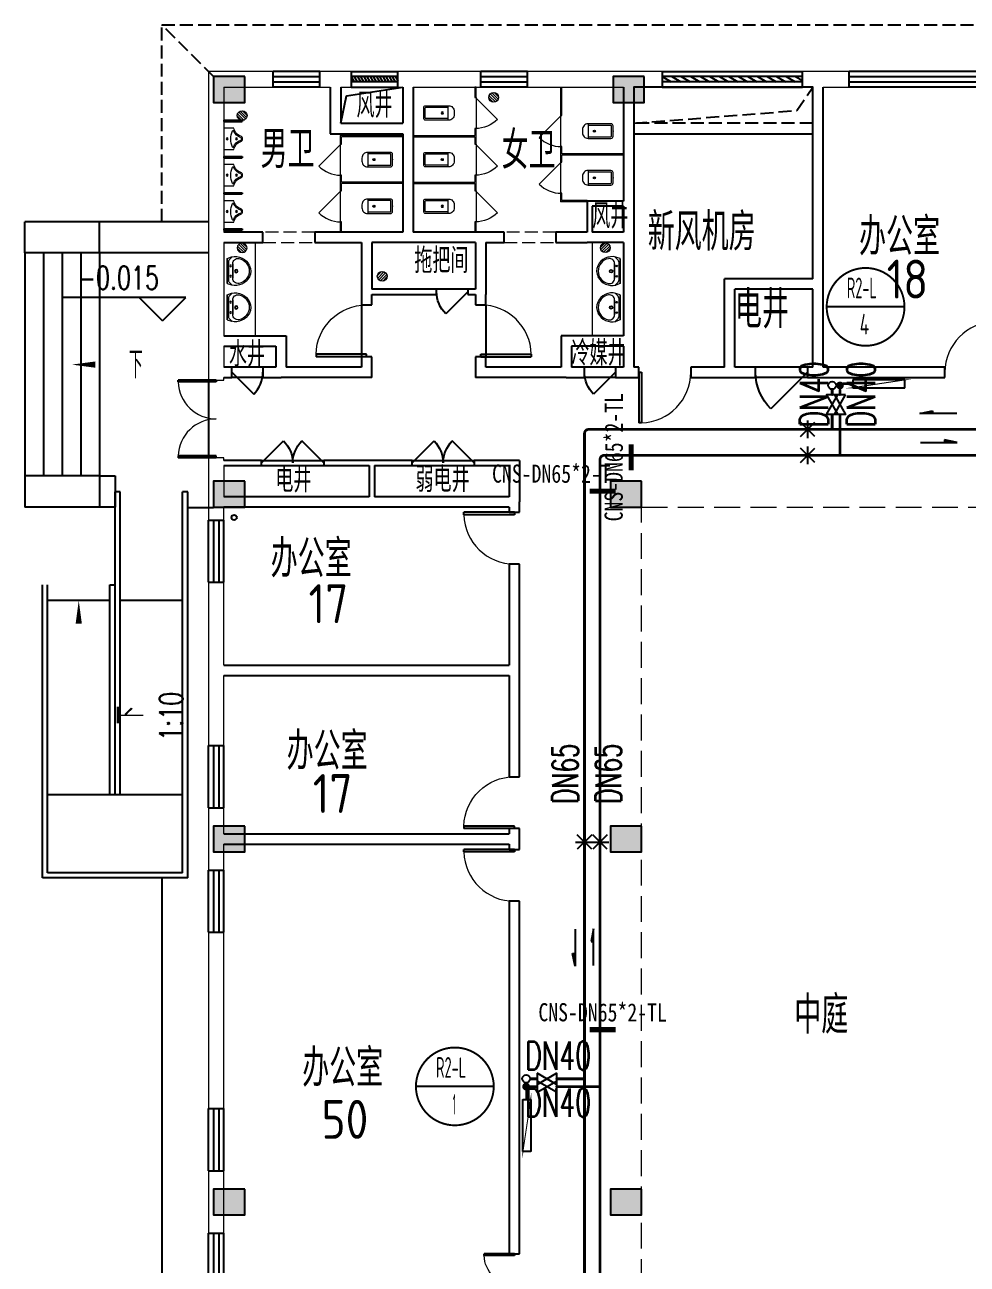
# Model space of a CAD drawing. Extents: x -70335 to 1144202, y 0 to 1100440.
# Drawn here: x 946402 to 964570, y 859854 to 883754 of the extents above; entities that cross this region are included whole.
import ezdxf
from ezdxf.enums import TextEntityAlignment as Align

# ---------------------------------------------------------------- set-up
doc = ezdxf.new("R2010")
doc.units = 0
doc.header["$LTSCALE"] = 1000
doc.linetypes.add('__DASH', pattern=[0.35, 0.25, -0.1])
doc.linetypes.add('DASH', pattern=[0.35, 0.25, -0.1])
for name, color, linetype in [('0-供暖管道管径标注', 4, 'Continuous'), ('1-风管标注', 4, 'Continuous'), ('2-房间名称', 7, 'Continuous'), ('3-建筑', 7, 'Continuous'), ('3-淡显', 8, 'Continuous'), ('DIM_IDEN', 3, 'Continuous'), ('EQ-采暖分集水器', 7, 'Continuous'), ('PIPE-暖供支管', 4, 'Continuous'), ('PIPE-暖供水', 1, 'Continuous'), ('PIPE-暖回水', 1, 'DASH'), ('VALVE-暖供水', 7, 'Continuous'), ('VALVE-暖回水', 7, 'Continuous'), ('VPIPE-暖供水', 3, 'Continuous'), ('VPIPE-暖回水', 2, 'DASH'), ('VRV-配件', 1, 'Continuous'), ('抗震支吊架', 2, 'Continuous'), ('水', 5, 'Continuous'), ('设备以及附件层', 7, 'Continuous')]:
    doc.layers.add(name, color=color, linetype=linetype)
doc.layers.add('3-深度淡显', color=252, linetype='Continuous', lineweight=0)
doc.styles.add('_TCH_DIM', font='SIMPLEX', dxfattribs={"bigfont": 'GBCBIG'})
doc.styles.add('A_DIM', font='simplex.shx', dxfattribs={"width": 0.7, "bigfont": 'gbcbig.shx'})
doc.styles.add('kzcad', font='', dxfattribs={"width": 0.8})
doc.styles.get("Standard").update_dxf_attribs({"font": 'gbenor.shx', "bigfont": 'gbcbig.shx'})
doc.styles.add('设备标注', font='simplex.shx', dxfattribs={"width": 0.7, "bigfont": 'gbcbig.shx'})
doc.styles.get('kzcad').set_extended_font_data('SimSun')

# ---------------------------------------------------------------- blocks, each defined once
blk = doc.blocks.new('$VALVE$00000295')
at = {"color": 2}
blk.add_lwpolyline([(-125, 72), (-125, -72), (125, 72), (125, -72), (-125, 72)], dxfattribs=at)
for p in [(-125, 0), (125, 0)]:
    blk.add_point(p, dxfattribs=at)
blk = doc.blocks.new('$VALVE$00000780')
at = {"layer": '设备以及附件层'}
for points in [[(-37.3, -37.3), (37.3, 37.3)], [(37.3, -37.3), (-37.3, 37.3)], [(0, 45.5), (0, -45.5)]]:
    blk.add_lwpolyline(points, dxfattribs=at)
blk = doc.blocks.new('坡向')
at = {"layer": '1-风管标注'}
h = blk.add_hatch(color=256, dxfattribs=at)
h.dxf.hatch_style = 1
h.paths.add_polyline_path([(-283166, -104624), (-283166, -104869), (-283119, -104869)])
for p, q in [((-283166, -105334), (-283166, -104624)), ((-283166, -104624), (-283119, -104869)), ((-283119, -104869), (-283166, -104869))]:
    blk.add_line(p, q, dxfattribs=at)
blk = doc.blocks.new('_E6')
for p, q in [((240, 0), (-240, 0)), ((-237, 0), (239, 0)), ((240, 0), (270, -79)), ((-213, -36), (-271, -91)), ((-240, 0), (-270, -79)), ((-179, -23), (181, -23)), ((141, -105), (-141, -105)), ((-141, -105), (141, -105)), ((217, -37), (274, -95))]:
    blk.add_line(p, q)
for centre, radius in [((-99, -65), 16.3), ((2, -172), 31.6), ((2, -172), 23), ((101, -65), 16.3)]:
    blk.add_circle(centre, radius)
for centre, radius, start, end in [((28, -152), 307, 166.1751, 244.7296), ((-141, -205), 100, 90, 190.5602), ((0, -179), 243, 190.5602, 349.4398), ((-179, -73), 50, 90, 133.181), ((-28, -152), 307, 297.0639, 13.8249), ((141, -205), 100, 349.4398, 90), ((181, -73), 50, 44.5607, 90), ((0, -201), 250, 245.8071, 296.4628), ((28, -152), 307, 266.589, 266.5936)]:
    blk.add_arc(centre, radius, start, end)
at = {"width": 0.8, "flags": 9}
for tag in ['XSIZE', 'YSIZE']:
    blk.add_attdef(tag, (0, 0), '', height=0.5, dxfattribs=at)
blk = doc.blocks.new('shui2')
at = {"layer": '水'}
blk.add_circle((450438, 452508), 50, dxfattribs=at)
blk = doc.blocks.new('$DorLib2D$00000114')
at = {"color": 0}
blk.add_line((0.5, 0), (-0.207, 0.707), dxfattribs=at)
blk.add_arc((0.5, 0), 1, 135, 180, dxfattribs=at)
blk = doc.blocks.new('$WINLIB2D$00000039')
at = {"color": 0}
for points in [[(-0.5, 0.5), (-0.5, -0.5)], [(0.5, 0.5), (-0.5, 0.5)], [(0.5, -0.5), (0.5, 0.5)], [(-0.5, 0.1667), (0.5, 0.1667)], [(-0.3839, -0.1667), (-0.448, 0.1667)], [(-0.3159, -0.1667), (-0.38, 0.1667)], [(-0.2479, -0.1667), (-0.312, 0.1667)], [(-0.1799, -0.1667), (-0.244, 0.1667)], [(-0.1119, -0.1667), (-0.176, 0.1667)], [(-0.0439, -0.1667), (-0.108, 0.1667)], [(0.0241, -0.1667), (-0.04, 0.1667)], [(0.0921, -0.1667), (0.028, 0.1667)], [(0.16, -0.1667), (0.0959, 0.1667)], [(0.228, -0.1667), (0.1639, 0.1667)], [(0.296, -0.1667), (0.2319, 0.1667)], [(0.364, -0.1667), (0.2999, 0.1667)], [(0.432, -0.1667), (0.3679, 0.1667)], [(0.5, -0.1667), (0.4359, 0.1667)], [(-0.4519, -0.1667), (-0.5, 0.0836)], [(-0.5, -0.1667), (0.5, -0.1667)], [(0.5, -0.5), (-0.5, -0.5)]]:
    blk.add_lwpolyline(points, dxfattribs=at)
blk = doc.blocks.new('$TCHSYS$WIN2D')
for p, q in [((-0.5, 0.5), (0.5, 0.5)), ((-0.5, 0.5), (-0.5, -0.5)), ((0.5, 0.5), (0.5, -0.5)), ((0.5, 0.1667), (-0.5, 0.1667)), ((0.5, -0.1667), (-0.5, -0.1667)), ((-0.5, -0.5), (0.5, -0.5))]:
    blk.add_line(p, q)
blk = doc.blocks.new('$DorLib2D$00000002')
for p, q in [((-0.5, 0), (-0.5, 0.4875)), ((-0.475, 0.4875), (-0.5, 0.4875)), ((-0.475, 0), (-0.475, 0.4875)), ((0.475, 0), (0.475, 0.4875)), ((0.475, 0.4875), (0.5, 0.4875)), ((0.5, 0), (0.5, 0.4875)), ((-0.5, 0), (-0.475, 0)), ((0.5, 0), (0.475, 0))]:
    blk.add_line(p, q)
at = {"lineweight": 13}
for centre, start, end in [((-0.4875, 0), 0, 88.53072), ((0.4875, 0), 91.46928, 180)]:
    blk.add_arc(centre, 0.4875, start, end, dxfattribs=at)
blk = doc.blocks.new('$TwtSys$00000141')
for p, q in [((-94, 8), (-10, 92)), ((-94, 8), (-10, 92)), ((-87, -35), (35, 87)), ((-87, -35), (35, 87)), ((-66, -66), (66, 66)), ((-66, -66), (66, 66)), ((-32, -87), (88, 33)), ((-32, -87), (88, 33)), ((11, -92), (92, -11)), ((11, -92), (92, -11))]:
    blk.add_line(p, q)
blk.add_circle((0, 0), 94)
blk.add_circle((0, 0), 94)
blk = doc.blocks.new('$lvtry$00000200')
at = {"color": 0}
for p, q in [((-110, -40, 0), (-110, -470, 0)), ((100, -30, 0), (-100, -30, 0)), ((110, -470, 0), (110, -40, 0))]:
    blk.add_line(p, q, dxfattribs=at)
at = {"color": 0, "elevation": 0}
blk.add_lwpolyline([(100, 0), (-100, 0, 0.414214), (-140, -40), (-140, -480, 0.414214), (-30, -590), (30, -590, 0.414214), (140, -480), (140, -40, 0.414214)], format="xyb", close=True, dxfattribs=at)
blk.add_lwpolyline([(140, -470), (-140, -470)], dxfattribs=at)
at = {"color": 0}
blk.add_circle((0, -359, 0), 20, dxfattribs=at)
for centre, start, end in [((-100, -40, 0), 90, 180), ((100, -40, 0), 0, 90)]:
    blk.add_arc(centre, 10, start, end, dxfattribs=at)
for p in [(0, 0), (0, -359, 0)]:
    blk.add_point(p, dxfattribs=at)
blk = doc.blocks.new('$lvtry$00000222')
at = {"color": 0, "elevation": 0}
blk.add_lwpolyline([(-205, -191), (-205, 0), (205, 0), (205, -191, 0.268068), (51, -323, -0.317765), (0, -360, -0.317765), (-51, -323, 0.268068)], format="xyb", close=True, dxfattribs=at)
at = {"color": 0}
for centre in [(0, -60, 0), (0, -242, 0)]:
    blk.add_circle(centre, 20, dxfattribs=at)
for centre, radius, start, end in [((-152, -175, 0), 10, 114.1084, 248.1394), ((5, -526, 0), 395, 66.6675, 114.1084), ((-243, -401, 0), 233, 19.2639, 68.1394), ((243, -401, 0), 233, 110.4941, 160.7361), ((158, -173, 0), 10, 290.4941, 66.6675), ((0, -316, 0), 24, 199.2639, 269.4998), ((0, -316, 0), 24, 270.5002, 340.7361)]:
    blk.add_arc(centre, radius, start, end, dxfattribs=at)
for p in [(0, -60, 0), (0, -242, 0)]:
    blk.add_point(p, dxfattribs=at)
blk = doc.blocks.new('$DorLib2D$00000001')
for p, q in [((0.45, 0.975), (0.5, 0.975)), ((0.45, 0), (0.45, 0.975)), ((0.5, 0), (0.5, 0.975)), ((0.5, 0), (0.45, 0))]:
    blk.add_line(p, q)
at = {"lineweight": 13}
blk.add_arc((0.475, 0), 0.975, 91.4693, 180, dxfattribs=at)
blk = doc.blocks.new('$DorLib2D$00000116')
at = {"color": 0}
for p, q in [((-0.5, 0), (-0.146, 0.354)), ((0.5, 0), (0.146, 0.354))]:
    blk.add_line(p, q, dxfattribs=at)
for centre, start, end in [((-0.5, 0), 0, 45), ((0.5, 0), 135, 180)]:
    blk.add_arc(centre, 0.5, start, end, dxfattribs=at)

msp = doc.modelspace()

# ---------------------------------------------------------------- hatches: boundary and pattern name
at = {"layer": '3-淡显'}
h = msp.add_hatch(color=256, dxfattribs=at)
h.dxf.hatch_style = 1
h.paths.add_polyline_path([(950041.7, 882753.7), (950041.7, 882253.7), (950641.7, 882253.7), (950641.7, 882753.7)])
h = msp.add_hatch(color=256, dxfattribs=at)
h.dxf.hatch_style = 1
h.paths.add_polyline_path([(957741.7, 882253.7), (958341.7, 882253.7), (958341.7, 882753.7), (957741.7, 882753.7)])
h = msp.add_hatch(color=256, dxfattribs=at)
h.dxf.hatch_style = 1
h.paths.add_polyline_path([(950041.7, 874953.7), (950041.7, 874453.7), (950641.7, 874453.7), (950641.7, 874953.7)])
h = msp.add_hatch(color=256, dxfattribs=at)
h.dxf.hatch_style = 1
h.paths.add_polyline_path([(957691.7, 874453.7), (958291.7, 874453.7), (958291.7, 874953.7), (957691.7, 874953.7)])
h = msp.add_hatch(color=256, dxfattribs=at)
h.dxf.hatch_style = 1
h.paths.add_polyline_path([(950041.7, 868303.7), (950041.7, 867803.7), (950641.7, 867803.7), (950641.7, 868303.7)])
h = msp.add_hatch(color=256, dxfattribs=at)
h.dxf.hatch_style = 1
h.paths.add_polyline_path([(958291.7, 867803.7), (958291.7, 868303.7), (957691.7, 868303.7), (957691.7, 867803.7)])
h = msp.add_hatch(color=256, dxfattribs=at)
h.dxf.hatch_style = 1
h.paths.add_polyline_path([(950641.7, 860803.7), (950641.7, 861303.7), (950041.7, 861303.7), (950041.7, 860803.7)])
h = msp.add_hatch(color=256, dxfattribs=at)
h.dxf.hatch_style = 1
h.paths.add_polyline_path([(958291.7, 860803.7), (958291.7, 861303.7), (957691.7, 861303.7), (957691.7, 860803.7)])
at = {"layer": 'VPIPE-暖回水', "linetype": 'DASH'}
for points in [[(962192.1, 876799.2), (962190.5, 876814.8), (962185.6, 876829.7), (962177.8, 876843.3), (962167.3, 876854.9), (962154.6, 876864.2), (962140.3, 876870.5), (962125, 876873.8), (962109.3, 876873.8), (962094, 876870.5), (962079.6, 876864.2), (962066.9, 876854.9), (962056.5, 876843.3), (962048.6, 876829.7), (962043.8, 876814.8), (962042.1, 876799.2), (962043.8, 876783.6), (962048.6, 876768.7), (962056.5, 876755.1), (962066.9, 876743.5), (962079.6, 876734.3), (962094, 876727.9), (962109.3, 876724.6), (962125, 876724.6), (962140.3, 876727.9), (962154.6, 876734.3), (962167.3, 876743.5), (962177.8, 876755.1), (962185.6, 876768.7), (962190.5, 876783.6)], [(956142.1, 863278.3), (956140.4, 863293.9), (956135.6, 863308.8), (956127.8, 863322.4), (956117.3, 863334), (956104.6, 863343.3), (956090.3, 863349.6), (956074.9, 863352.9), (956059.2, 863352.9), (956043.9, 863349.6), (956029.6, 863343.3), (956016.9, 863334), (956006.4, 863322.4), (955998.6, 863308.8), (955993.7, 863293.9), (955992.1, 863278.3), (955993.7, 863262.7), (955998.6, 863247.8), (956006.4, 863234.2), (956016.9, 863222.6), (956029.6, 863213.4), (956043.9, 863207), (956059.2, 863203.7), (956074.9, 863203.7), (956090.3, 863207), (956104.6, 863213.4), (956117.3, 863222.6), (956127.8, 863234.2), (956135.6, 863247.8), (956140.4, 863262.7)]]:
    msp.add_hatch(color=256, dxfattribs=at).paths.add_polyline_path(points)

# ---------------------------------------------------------------- linework, layer by layer
at = {"layer": '2-房间名称'}
for p, q in [((949504.5, 878494.5), (947149, 878494.5)), ((949054.5, 878044.5), (948604.5, 878494.5)), ((949054.5, 878044.5), (949504.5, 878494.5))]:
    msp.add_line(p, q, dxfattribs=at)
at = {"layer": '3-建筑'}
for p, q in [((952291.7, 882553.7), (952291.7, 881653.7)), ((952491.7, 882553.7), (952491.7, 881853.7)), ((953691.7, 882553.7), (953691.7, 881853.7)), ((953891.7, 882553.7), (953891.7, 881753.7)), ((957941.7, 882553.7), (957941.7, 880353.7)), ((958141.7, 882553.7), (958141.7, 880353.7)), ((961591.7, 878853.7), (961591.7, 882553.7)), ((961791.7, 878753.7), (961791.7, 882553.7)), ((950241.7, 881916.2), (950591.7, 881916.2)), ((950241.7, 881916.2), (950241.7, 881891.2)), ((950591.7, 881916.2), (950591.7, 881891.2)), ((950241.7, 881891.2), (950591.7, 881891.2)), ((952491.7, 881853.7), (953691.7, 881853.7)), ((953891.7, 881753.7), (953891.7, 879753.7)), ((952291.7, 881653.7), (953691.7, 881653.7)), ((953691.7, 881653.7), (953691.7, 879753.7)), ((950241.7, 881216.2), (950591.7, 881216.2)), ((950241.7, 881216.2), (950241.7, 881191.2)), ((950591.7, 881216.2), (950591.7, 881191.2)), ((950241.7, 881191.2), (950591.7, 881191.2)), ((950241.7, 880516.2), (950591.7, 880516.2)), ((950241.7, 880516.2), (950241.7, 880491.2)), ((950241.7, 880491.2), (950591.7, 880491.2)), ((950591.7, 880516.2), (950591.7, 880491.2)), ((957941.7, 880353.7), (957241.7, 880353.7)), ((957241.7, 880353.7), (957241.7, 879753.7)), ((957941.7, 880253.7), (957341.7, 880253.7)), ((957341.7, 880253.7), (957341.7, 879753.7)), ((957941.7, 880253.7), (957941.7, 879753.7)), ((958141.7, 880353.7), (958141.7, 879653.7)), ((949941.7, 879953.7), (946401.7, 879953.7)), ((946401.7, 879353.7), (946401.7, 879953.7)), ((947841.7, 879353.7), (947841.7, 879953.7)), ((950241.7, 879816.2), (950591.7, 879816.2)), ((950241.7, 879816.2), (950241.7, 879791.2)), ((950241.7, 879791.2), (950591.7, 879791.2)), ((950591.7, 879816.2), (950591.7, 879791.2)), ((950991.7, 879753.7), (950241.7, 879753.7)), ((950241.7, 879553.7), (950991.7, 879553.7)), ((950991.7, 879553.7), (950991.7, 879753.7)), ((952991.7, 879753.7), (951991.7, 879753.7)), ((951991.7, 879753.7), (951991.7, 879553.7)), ((951991.7, 879553.7), (952891.7, 879553.7)), ((952891.7, 879553.7), (952891.7, 878553.7)), ((953691.7, 879753.7), (952991.7, 879753.7)), ((953091.7, 879553.7), (953091.7, 878653.7)), ((953791.7, 879553.7), (953091.7, 879553.7)), ((955091.7, 879553.7), (953791.7, 879553.7)), ((955191.7, 879753.7), (953891.7, 879753.7)), ((955091.7, 879553.7), (955091.7, 878653.7)), ((955641.7, 879753.7), (955191.7, 879753.7)), ((955291.7, 879553.7), (955291.7, 878553.7)), ((955291.7, 879553.7), (955641.7, 879553.7)), ((955641.7, 879553.7), (955641.7, 879753.7)), ((957241.7, 879753.7), (956641.7, 879753.7)), ((956641.7, 879753.7), (956641.7, 879553.7)), ((956641.7, 879553.7), (957241.7, 879553.7)), ((957941.7, 879553.7), (957241.7, 879553.7)), ((957941.7, 879753.7), (957341.7, 879753.7)), ((957941.7, 879553.7), (957941.7, 877753.7)), ((958141.7, 879653.7), (958141.7, 877653.7)), ((949941.7, 879353.7), (946401.7, 879353.7)), ((959891.7, 877153.7), (959891.7, 878853.7)), ((961591.7, 878853.7), (959891.7, 878853.7)), ((954341.7, 878653.7), (953091.7, 878653.7)), ((954941.7, 878653.7), (954341.7, 878653.7)), ((954341.7, 878553.7), (954341.7, 878653.7)), ((955091.7, 878653.7), (954941.7, 878653.7)), ((954941.7, 878653.7), (954941.7, 878553.7)), ((960091.7, 877153.7), (960091.7, 878653.7)), ((961591.7, 878653.7), (960091.7, 878653.7)), ((961591.7, 877153.7), (961591.7, 878653.7)), ((961791.7, 877153.7), (961791.7, 878753.7)), ((952891.7, 878553.7), (952891.7, 878353.7)), ((952891.7, 878353.7), (952891.7, 877353.7)), ((952891.7, 878353.7), (953091.7, 878353.7)), ((953091.7, 878553.7), (954341.7, 878553.7)), ((953091.7, 878353.7), (953091.7, 878553.7)), ((954941.7, 878553.7), (955091.7, 878553.7)), ((955091.7, 878553.7), (955091.7, 878353.7)), ((955091.7, 878353.7), (955291.7, 878353.7)), ((955291.7, 878353.7), (955291.7, 878553.7)), ((955291.7, 878353.7), (955291.7, 877353.7)), ((950241.7, 877753.7), (951441.7, 877753.7)), ((951441.7, 877753.7), (951441.7, 877153.7)), ((957941.7, 877753.7), (956741.7, 877753.7)), ((956741.7, 877753.7), (956741.7, 877153.7)), ((958141.7, 877653.7), (958141.7, 877153.7)), ((950241.7, 877553.7), (951241.7, 877553.7)), ((951241.7, 877553.7), (951241.7, 877153.7)), ((957941.7, 877553.7), (956941.7, 877553.7)), ((956941.7, 877553.7), (956941.7, 877153.7)), ((957941.7, 877553.7), (957941.7, 877153.7)), ((950391.7, 877153.7), (950241.7, 877153.7)), ((950391.7, 876953.7), (950391.7, 877153.7)), ((950991.7, 877153.7), (950391.7, 877153.7)), ((951241.7, 877153.7), (950991.7, 877153.7)), ((950991.7, 877153.7), (950991.7, 876953.7)), ((952891.7, 877153.7), (951441.7, 877153.7)), ((953091.7, 877353.7), (952891.7, 877353.7)), ((952891.7, 877353.7), (952891.7, 877153.7)), ((953091.7, 876953.7), (953091.7, 877353.7)), ((955291.7, 877353.7), (955091.7, 877353.7)), ((955091.7, 877353.7), (955091.7, 876953.7)), ((955291.7, 877153.7), (955291.7, 877353.7)), ((956741.7, 877153.7), (955291.7, 877153.7)), ((957191.7, 877153.7), (956941.7, 877153.7)), ((957791.7, 877153.7), (957191.7, 877153.7)), ((957191.7, 876953.7), (957191.7, 877153.7)), ((957941.7, 877153.7), (957791.7, 877153.7)), ((957791.7, 877153.7), (957791.7, 876953.7)), ((958241.7, 877153.7), (958141.7, 877153.7)), ((958241.7, 876953.7), (958241.7, 877153.7)), ((959891.7, 877153.7), (959241.7, 877153.7)), ((959241.7, 877153.7), (959241.7, 876953.7)), ((960491.7, 877153.7), (960091.7, 877153.7)), ((961491.7, 877153.7), (960491.7, 877153.7)), ((960491.7, 876953.7), (960491.7, 877153.7)), ((961591.7, 877153.7), (961491.7, 877153.7)), ((961491.7, 877153.7), (961491.7, 876953.7)), ((964141.7, 877153.7), (961791.7, 877153.7)), ((964141.7, 876953.7), (964141.7, 877153.7)), ((949941.7, 876903.7), (949941.7, 875403.7)), ((950241.7, 876953.7), (950391.7, 876953.7)), ((950991.7, 876953.7), (950391.7, 876953.7)), ((950991.7, 876953.7), (951341.7, 876953.7)), ((953091.7, 876953.7), (951341.7, 876953.7)), ((956841.7, 876953.7), (955091.7, 876953.7)), ((956841.7, 876953.7), (957191.7, 876953.7)), ((957791.7, 876953.7), (957191.7, 876953.7)), ((957791.7, 876953.7), (958041.7, 876953.7)), ((958041.7, 876953.7), (958241.7, 876953.7)), ((959241.7, 876953.7), (959991.7, 876953.7)), ((959991.7, 876953.7), (960491.7, 876953.7)), ((961491.7, 876953.7), (960491.7, 876953.7)), ((961491.7, 876953.7), (961691.7, 876953.7)), ((961691.7, 876953.7), (964141.7, 876953.7)), ((950966.7, 875353.7), (950241.7, 875353.7)), ((950241.7, 875253.7), (950966.7, 875253.7)), ((950966.7, 875253.7), (950966.7, 875353.7)), ((950966.7, 875353.7), (952166.7, 875353.7)), ((950966.7, 875253.7), (952166.7, 875253.7)), ((953091.7, 875353.7), (952166.7, 875353.7)), ((952166.7, 875353.7), (952166.7, 875253.7)), ((952166.7, 875253.7), (953041.7, 875253.7)), ((953041.7, 875253.7), (953041.7, 874653.7)), ((953866.7, 875353.7), (953091.7, 875353.7)), ((953141.7, 875253.7), (953141.7, 874653.7)), ((953141.7, 875253.7), (953866.7, 875253.7)), ((953866.7, 875253.7), (953866.7, 875353.7)), ((953866.7, 875353.7), (955066.7, 875353.7)), ((953866.7, 875253.7), (955066.7, 875253.7)), ((955941.7, 875353.7), (955066.7, 875353.7)), ((955066.7, 875353.7), (955066.7, 875253.7)), ((955066.7, 875253.7), (955741.7, 875253.7)), ((955741.7, 875253.7), (955741.7, 874653.7)), ((955941.7, 875353.7), (955941.7, 874553.7)), ((946401.7, 875053.5), (946401.7, 874453.5)), ((947841.7, 875053.5), (946401.7, 875053.5)), ((947841.7, 875053.5), (947841.7, 874453.5)), ((947841.7, 875053.5), (948141.7, 875053.5)), ((948141.7, 875053.5), (948141.7, 874453.5)), ((948141.7, 868903.5), (948141.7, 874748.5)), ((948241.7, 874748.5), (948141.7, 874748.5)), ((948241.7, 868903.5), (948241.7, 874748.5)), ((949441.7, 867403.5), (949441.7, 874748.5)), ((949541.7, 874748.5), (949441.7, 874748.5)), ((949541.7, 867303.5), (949541.7, 874748.5)), ((953041.7, 874653.7), (950241.7, 874653.7)), ((955741.7, 874653.7), (953141.7, 874653.7)), ((955941.7, 874353.7), (955941.7, 874553.7)), ((947841.7, 874453.5), (946401.7, 874453.5)), ((948141.7, 874453.5), (947841.7, 874453.5)), ((949541.7, 874448.5), (950041.7, 874448.5)), ((953091.7, 874453.7), (950241.7, 874453.7)), ((955741.7, 874453.7), (953091.7, 874453.7)), ((955741.7, 874453.7), (955741.7, 874353.7)), ((955741.7, 874353.7), (955941.7, 874353.7)), ((955941.7, 873353.7), (955741.7, 873353.7)), ((955741.7, 873353.7), (955741.7, 871403.7)), ((955941.7, 871303.7), (955941.7, 873353.7)), ((946741.7, 867303.5), (946741.7, 872953.5)), ((946841.7, 867403.5), (946841.7, 872953.5)), ((948041.7, 868903.5), (948041.7, 872953.5)), ((948041.7, 872953.5), (948141.7, 872953.5)), ((948041.7, 872653.5), (946841.7, 872653.5)), ((949441.7, 872653.5), (948241.7, 872653.5)), ((950241.7, 871403.7), (955741.7, 871403.7)), ((950241.7, 871203.7), (955741.7, 871203.7)), ((955741.7, 871203.7), (955741.7, 869253.7)), ((955941.7, 869253.7), (955941.7, 871303.7)), ((955741.7, 869253.7), (955941.7, 869253.7)), ((949441.7, 868903.5), (946841.7, 868903.5)), ((950241.7, 868153.7), (955741.7, 868153.7)), ((955941.7, 868253.7), (955741.7, 868253.7)), ((955741.7, 868253.7), (955741.7, 868153.7)), ((955941.7, 868053.7), (955941.7, 868253.7)), ((955941.7, 867853.7), (955941.7, 868053.7)), ((950241.7, 867953.7), (955741.7, 867953.7)), ((955741.7, 867953.7), (955741.7, 867853.7)), ((955741.7, 867853.7), (955941.7, 867853.7)), ((949441.7, 867403.5), (946841.7, 867403.5)), ((949541.7, 867303.5), (946741.7, 867303.5)), ((955741.7, 866853.7), (955741.7, 860053.7)), ((955941.7, 866853.7), (955741.7, 866853.7)), ((955941.7, 860053.7), (955941.7, 866853.7)), ((955741.7, 860053.7), (955941.7, 860053.7))]:
    msp.add_line(p, q, dxfattribs=at)
at = {"layer": '3-建筑', "linetype": '__DASH'}
msp.add_line((961591.7, 881853.7), (958141.7, 881853.7), dxfattribs=at)
at = {"layer": '3-建筑'}
for points in [[(952491.7, 881853.7), (952601.5, 882382.5), (953691.7, 882553.7)], [(946401.7, 879353.7), (946401.7, 875053.5)], [(946761.7, 879353.7), (946761.7, 875053.5)], [(947121.7, 879353.7), (947121.7, 875053.5)], [(947481.7, 879353.7), (947481.7, 875053.5)], [(947841.7, 879353.7), (947841.7, 875053.5)]]:
    msp.add_lwpolyline(points, dxfattribs=at)
at = {"layer": '3-建筑', "linetype": '__DASH'}
msp.add_lwpolyline([(958141.7, 881853.7), (961287.2, 882099.9), (961591.7, 882553.7)], dxfattribs=at)
at = {"layer": '3-建筑'}
msp.add_lwpolyline([(958141.7, 881653.7), (961591.7, 881653.7), (961591.7, 882553.7), (958141.7, 882553.7)], close=True, dxfattribs=at)
for points in [[(948253.3, 877201.1, 0, 0, 0), (947309, 877201.1, 0, 120, 0), (947759, 877201.1, 0, 0, 0)], [(948841.7, 872653.5, 0, 0, 0), (948841.7, 868153.5, 0, 0, 0), (947441.7, 868153.5, 0, 0, 0), (947441.7, 872653.5, 0, 120, 0), (947441.7, 872203.5, 0, 0, 0)]]:
    msp.add_lwpolyline(points, format="xyseb", dxfattribs=at)
at = {"layer": '3-淡显', "linetype": '__DASH'}
for points in [[(950041.8, 882753.7), (949041.8, 883753.7)], [(949041.8, 879953.7), (949041.8, 883753.7), (1009591.7, 883753.7)]]:
    msp.add_lwpolyline(points, dxfattribs=at)
at = {"layer": '3-淡显'}
for points in [[(950641.7, 882753.7), (950041.7, 882753.7), (950041.7, 882253.7), (950641.7, 882253.7)], [(958341.7, 882753.7), (957741.7, 882753.7), (957741.7, 882253.7), (958341.7, 882253.7)], [(950641.7, 874953.7), (950041.7, 874953.7), (950041.7, 874453.7), (950641.7, 874453.7)], [(958291.7, 874953.7), (957691.7, 874953.7), (957691.7, 874453.7), (958291.7, 874453.7)], [(950641.7, 868303.7), (950041.7, 868303.7), (950041.7, 867803.7), (950641.7, 867803.7)], [(958291.7, 868303.7), (957691.7, 868303.7), (957691.7, 867803.7), (958291.7, 867803.7)], [(950641.7, 861303.7), (950041.7, 861303.7), (950041.7, 860803.7), (950641.7, 860803.7)], [(958291.7, 861303.7), (957691.7, 861303.7), (957691.7, 860803.7), (958291.7, 860803.7)]]:
    msp.add_lwpolyline(points, close=True, dxfattribs=at)
msp.add_lwpolyline([(949041.7, 867303.5), (949041.7, 845253.7), (957691.7, 845253.7)], dxfattribs=at)
at = {"layer": '3-深度淡显'}
for p, q in [((951191.7, 882853.7), (949941.7, 882853.7)), ((949941.7, 882853.7), (949941.7, 879653.7)), ((951191.7, 882553.7), (951191.7, 882853.7)), ((952391.7, 882853.7), (952091.7, 882853.7)), ((952091.7, 882853.7), (952091.7, 882553.7)), ((952691.7, 882853.7), (952391.7, 882853.7)), ((952691.7, 882553.7), (952691.7, 882853.7)), ((953791.7, 882853.7), (953591.7, 882853.7)), ((953591.7, 882853.7), (953591.7, 882553.7)), ((955191.7, 882853.7), (953791.7, 882853.7)), ((955191.7, 882553.7), (955191.7, 882853.7)), ((958041.7, 882853.7), (956091.7, 882853.7)), ((956091.7, 882853.7), (956091.7, 882553.7)), ((958691.7, 882853.7), (958041.7, 882853.7)), ((958691.7, 882553.7), (958691.7, 882853.7)), ((961691.7, 882853.7), (961391.7, 882853.7)), ((961391.7, 882853.7), (961391.7, 882553.7)), ((962291.7, 882853.7), (961691.7, 882853.7)), ((962291.7, 882553.7), (962291.7, 882853.7)), ((950241.7, 882553.7), (951191.7, 882553.7)), ((950241.7, 882553.7), (950241.7, 879753.7)), ((952091.7, 882553.7), (952291.7, 882553.7)), ((952491.7, 882553.7), (952691.7, 882553.7)), ((953591.7, 882553.7), (953691.7, 882553.7)), ((953891.7, 882553.7), (955191.7, 882553.7)), ((956091.7, 882553.7), (957941.7, 882553.7)), ((958141.7, 882553.7), (958691.7, 882553.7)), ((961391.7, 882553.7), (961591.7, 882553.7)), ((961791.7, 882553.7), (962291.7, 882553.7)), ((949941.7, 879653.7), (949941.7, 877653.7)), ((950241.7, 879553.7), (950241.7, 877753.7)), ((949941.7, 877653.7), (949941.7, 877053.7)), ((950241.7, 877553.7), (950241.7, 877153.7)), ((949941.7, 877053.7), (949941.7, 876903.7)), ((949941.7, 876903.7), (950241.7, 876903.7)), ((950241.7, 876903.7), (950241.7, 876953.7)), ((950241.7, 875403.7), (949941.7, 875403.7)), ((949941.7, 875403.7), (949941.7, 875303.7)), ((949941.7, 875303.7), (949941.7, 874553.7)), ((950241.7, 875353.7), (950241.7, 875403.7)), ((950241.7, 875253.7), (950241.7, 874653.7)), ((949941.7, 874553.7), (949941.7, 874203.7)), ((950241.7, 874203.7), (950241.7, 874453.7)), ((949941.7, 874203.7), (950241.7, 874203.7)), ((950241.7, 873003.7), (949941.7, 873003.7)), ((949941.7, 873003.7), (949941.7, 871303.7)), ((950241.7, 871403.7), (950241.7, 873003.7)), ((949941.7, 871303.7), (949941.7, 869853.7)), ((950241.7, 869853.7), (950241.7, 871203.7)), ((949941.7, 869853.7), (950241.7, 869853.7)), ((950241.7, 868653.7), (949941.7, 868653.7)), ((949941.7, 868653.7), (949941.7, 868053.7)), ((950241.7, 868153.7), (950241.7, 868653.7)), ((949941.7, 868053.7), (949941.7, 867453.7)), ((950241.7, 867453.7), (950241.7, 867953.7)), ((949941.7, 867453.7), (950241.7, 867453.7)), ((949941.7, 866253.7), (949941.7, 862853.7)), ((950241.7, 866253.7), (949941.7, 866253.7)), ((950241.7, 862853.7), (950241.7, 866253.7)), ((949941.7, 862853.7), (950241.7, 862853.7)), ((949941.7, 861653.7), (949941.7, 860453.7)), ((950241.7, 861653.7), (949941.7, 861653.7)), ((950241.7, 860453.7), (950241.7, 861653.7)), ((949941.7, 860453.7), (950241.7, 860453.7))]:
    msp.add_line(p, q, dxfattribs=at)
at = {"layer": '3-深度淡显', "color": 0}
for p, q in [((955079.2, 882553.7), (955079.2, 882353.7)), ((955104.2, 882553.7), (955079.2, 882553.7)), ((955104.2, 882353.7), (955104.2, 882553.7)), ((956729.2, 882553.7), (956729.2, 882003.7)), ((956754.2, 882003.7), (956754.2, 882553.7)), ((955079.2, 882353.7), (955104.2, 882353.7)), ((955104.2, 882353.7), (955104.2, 881753.7)), ((956729.2, 882003.7), (956754.2, 882003.7)), ((956729.2, 882003.7), (956729.2, 881403.7)), ((955104.2, 881753.7), (955079.2, 881753.7)), ((955079.2, 881753.7), (955079.2, 881616.2)), ((955104.2, 881603.7), (955104.2, 881753.7)), ((952479.2, 881616.2), (952479.2, 881453.7)), ((953691.7, 881616.2), (952479.2, 881616.2)), ((952479.2, 881453.7), (952479.2, 880853.7)), ((952479.2, 881453.7), (952504.2, 881453.7)), ((952504.2, 881453.7), (952504.2, 881591.2)), ((953691.7, 881591.2), (952504.2, 881591.2)), ((953891.7, 881616.2), (955079.2, 881616.2)), ((953891.7, 881591.2), (955079.2, 881591.2)), ((955079.2, 881591.2), (955079.2, 881453.7)), ((955079.2, 881453.7), (955104.2, 881453.7)), ((955104.2, 881453.7), (955104.2, 881603.7)), ((955104.2, 881453.7), (955104.2, 880853.7)), ((954121.7, 881053.9, -400), (954121.7, 881253.5, -400)), ((954131.7, 881263.5, -400), (954561.4, 881263.5, -400)), ((956754.2, 881403.7), (956729.2, 881403.7)), ((956729.2, 881403.7), (956729.2, 881253.7)), ((956729.2, 881253.7), (956729.2, 881103.7)), ((956754.2, 881266.2), (956754.2, 881403.7)), ((957941.7, 881266.2), (956754.2, 881266.2)), ((956754.2, 881103.7), (956754.2, 881241.2)), ((957941.7, 881241.2), (956754.2, 881241.2)), ((954561.4, 881043.9, -400), (954131.7, 881043.9, -400)), ((956729.2, 881103.7), (956729.2, 880503.7)), ((956729.2, 881103.7), (956754.2, 881103.7)), ((952504.2, 880853.7), (952479.2, 880853.7)), ((952479.2, 880853.7), (952479.2, 880703.7)), ((952504.2, 880716.2), (952504.2, 880853.7)), ((953691.7, 880716.2), (952504.2, 880716.2)), ((953891.7, 880716.2), (955079.2, 880716.2)), ((955104.2, 880853.7), (955079.2, 880853.7)), ((955079.2, 880853.7), (955079.2, 880716.2)), ((955104.2, 880703.7), (955104.2, 880853.7)), ((952479.2, 880703.7), (952479.2, 880553.7)), ((952479.2, 880553.7), (952479.2, 879953.7)), ((952479.2, 880553.7), (952504.2, 880553.7)), ((952504.2, 880553.7), (952504.2, 880691.2)), ((953691.7, 880691.2), (952504.2, 880691.2)), ((953891.7, 880691.2), (955079.2, 880691.2)), ((955079.2, 880691.2), (955079.2, 880553.7)), ((955079.2, 880553.7), (955104.2, 880553.7)), ((955104.2, 880553.7), (955104.2, 880703.7)), ((955104.2, 880553.7), (955104.2, 879953.7)), ((956754.2, 880503.7), (956729.2, 880503.7)), ((956729.2, 880503.7), (956729.2, 880341.2)), ((956754.2, 880366.2), (956754.2, 880503.7)), ((957241.7, 880341.2), (956729.2, 880341.2)), ((957241.7, 880366.2), (956754.2, 880366.2)), ((952504.2, 879953.7), (952479.2, 879953.7)), ((952479.2, 879953.7), (952479.2, 879753.7)), ((952504.2, 879753.7), (952504.2, 879953.7)), ((955104.2, 879953.7), (955079.2, 879953.7)), ((955079.2, 879953.7), (955079.2, 879753.7)), ((955104.2, 879753.7), (955104.2, 879953.7))]:
    msp.add_line(p, q, dxfattribs=at)
at = {"layer": '3-深度淡显', "linetype": 'DASH'}
for p, q in [((951991.7, 879753.7), (950991.7, 879753.7)), ((950991.7, 879553.7), (951991.7, 879553.7)), ((956641.7, 879753.7), (955641.7, 879753.7)), ((955641.7, 879553.7), (956641.7, 879553.7))]:
    msp.add_line(p, q, dxfattribs=at)
at = {"layer": '3-深度淡显', "color": 0, "elevation": -400}
msp.add_lwpolyline([(954091.7, 881053.9), (954091.7, 881253.5, -0.4142136), (954131.7, 881293.5), (954571.4, 881293.5, -0.4142136), (954681.4, 881183.5), (954681.4, 881123.9, -0.4142136), (954571.4, 881013.9), (954131.7, 881013.9, -0.4142136)], format="xyb", close=True, dxfattribs=at)
msp.add_lwpolyline([(954561.4, 881013.9), (954561.4, 881293.5)], dxfattribs=at)
at = {"layer": '3-深度淡显'}
for points in [[(950241.7, 879553.7), (950841.7, 879553.7), (950841.7, 877753.7), (950241.7, 877753.7)], [(957941.7, 879553.7), (957341.7, 879553.7), (957341.7, 877753.7), (957941.7, 877753.7)]]:
    msp.add_lwpolyline(points, dxfattribs=at)
at = {"layer": '3-深度淡显', "linetype": 'DASH', "ltscale": 2}
msp.add_lwpolyline([(960341.7, 854553.7), (958291.7, 854553.7), (958291.7, 874453.7), (965091.7, 874453.7), (965091.7, 854553.7), (960341.7, 854553.7)], dxfattribs=at)
at = {"layer": '3-深度淡显', "color": 0}
msp.add_circle((954450.3, 881153.7, -400), 20, dxfattribs=at)
for centre, start, end in [((954131.7, 881253.5, -400), 90, 180), ((954131.7, 881053.9, -400), 180, 270)]:
    msp.add_arc(centre, 10, start, end, dxfattribs=at)
for p in [(954091.7, 881153.7, -400), (954450.3, 881153.7, -400)]:
    msp.add_point(p, dxfattribs=at)
at = {"layer": 'DIM_IDEN'}
for p, q in [((963361.1, 878314.4), (961861.1, 878314.4)), ((955442.4, 863281.9), (953942.4, 863281.9))]:
    msp.add_line(p, q, dxfattribs=at)
at = {"layer": 'DIM_IDEN', "const_width": 37.5}
for points in [[(963361.1, 878314.4, 1), (961861.1, 878314.4, 1)], [(955442.4, 863281.9, 1), (953942.4, 863281.9, 1)]]:
    msp.add_lwpolyline(points, format="xyb", close=True, dxfattribs=at)
at = {"layer": 'EQ-采暖分集水器'}
for p, q in [((963367.3, 876906.2), (962367.3, 876906.2)), ((962367.3, 876906.2), (962367.3, 876756.2)), ((963367.3, 876906.2), (962367.3, 876906.2)), ((962367.3, 876906.2), (962367.3, 876756.2)), ((963367.3, 876756.2), (963367.3, 876906.2)), ((963367.3, 876756.2), (963367.3, 876906.2)), ((962367.3, 876756.2), (963367.3, 876756.2)), ((962367.3, 876756.2), (963367.3, 876756.2)), ((956005.1, 862028.1), (956005.1, 863028.1)), ((956005.1, 863028.1), (956155.1, 863028.1)), ((956005.1, 862028.1), (956005.1, 863028.1)), ((956005.1, 863028.1), (956155.1, 863028.1)), ((956155.1, 863028.1), (956155.1, 862028.1)), ((956155.1, 863028.1), (956155.1, 862028.1)), ((956155.1, 862028.1), (956005.1, 862028.1)), ((956155.1, 862028.1), (956005.1, 862028.1))]:
    msp.add_line(p, q, dxfattribs=at)
at = {"layer": 'EQ-采暖分集水器', "color": 1, "const_width": 20}
msp.add_lwpolyline([(962367.3, 876756.2), (963367.3, 876756.2), (963367.3, 876906.2), (962367.3, 876906.2), (962367.3, 876756.2), (962367.3, 876906.2), (963367.3, 876906.2)], close=True, dxfattribs=at)
at = {"layer": 'EQ-采暖分集水器', "color": 1, "const_width": 20, "elevation": -6000}
msp.add_lwpolyline([(956155.1, 863028.1), (956155.1, 862028.1), (956005.1, 862028.1), (956005.1, 863028.1), (956155.1, 863028.1), (956005.1, 863028.1), (956005.1, 862028.1)], close=True, dxfattribs=at)
at = {"layer": 'PIPE-暖供支管', "linetype": 'Continuous', "const_width": 52.5}
for points in [[(962167.1, 876831.2), (962367.3, 876831.2)], [(956080.1, 863228.3), (956080.1, 863028.1)]]:
    msp.add_lwpolyline(points, dxfattribs=at)
at = {"layer": 'PIPE-暖供水', "linetype": 'Continuous', "const_width": 52.5}
for points in [[(961966.7, 876724.2), (961966.7, 876616.5)], [(961966.7, 876240.9), (961966.7, 875951.3)], [(961966.7, 875951.3), (966440, 875951.3)], [(956142.1, 863428.7), (956278.9, 863428.7)], [(956654.5, 863428.7), (957191.7, 863428.7)], [(957191.7, 852919.6), (957191.7, 863428.7)]]:
    msp.add_lwpolyline(points, dxfattribs=at)
msp.add_lwpolyline([(957191.7, 863428.7), (957191.7, 875871.3, -0.4142136), (957271.7, 875951.3), (961966.7, 875951.3)], format="xyb", dxfattribs=at)
at = {"layer": 'PIPE-暖回水', "linetype": 'DASH', "const_width": 52.5}
for points in [[(962117.1, 876724.2), (962117.1, 876616.5)], [(962117.1, 876240.9), (962117.1, 875451.3)], [(962117.1, 875451.3), (965940, 875451.3)], [(956142.1, 863278.3), (956278.9, 863278.3)], [(956654.5, 863278.3), (957491.7, 863278.3)], [(957491.7, 853419.6), (957491.7, 863278.3)]]:
    msp.add_lwpolyline(points, dxfattribs=at)
msp.add_lwpolyline([(957491.7, 863278.3), (957491.7, 875371.3, -0.4142136), (957571.7, 875451.3), (962117.1, 875451.3)], format="xyb", dxfattribs=at)
at = {"layer": 'VPIPE-暖供水', "linetype": 'Continuous'}
for centre in [(961966.7, 876799.2), (956067.1, 863428.7)]:
    msp.add_circle(centre, 75, dxfattribs=at)
at = {"layer": '抗震支吊架', "color": 2, "const_width": 100}
for points in [[(958091.2, 875165.2), (958091.2, 875665.2)], [(957291.2, 874760.5), (957791.2, 874760.5)], [(957291.2, 864376), (957791.2, 864376)]]:
    msp.add_lwpolyline(points, dxfattribs=at)

# ---------------------------------------------------------------- block references
at = {"layer": '3-建筑'}
for name, p, xscale, yscale, zscale, rotation in [('$TCHSYS$WIN2D', (951641.7, 882703.7), -900, -300, -900, 7.523901501826913e-09), ('$WINLIB2D$00000039', (953141.7, 882703.7), -900, -300, -900, 7.527658496542244e-09), ('$TCHSYS$WIN2D', (955641.7, 882703.7), -900, -300, -900, 7.525420286924602e-09), ('$WINLIB2D$00000039', (960041.7, 882703.7), -2700, -300, -2700, 359.9999999966083), ('$TCHSYS$WIN2D', (963641.7, 882703.7), -2700, -300, -2700, 1.341510902364007e-08), ('$DorLib2D$00000114', (954641.7, 878603.7), -600, 600, 100, 179.9999999989692), ('$DorLib2D$00000001', (952991.7, 877853.7), 1000, -1000, 1000, 270.0000000017075), ('$DorLib2D$00000001', (955191.7, 877853.7), 1000, 1000, 1000, 269.9999999985059), ('$DorLib2D$00000001', (964641.7, 877053.7), -1000, -1000, -1000, 179.9999998958897), ('$DorLib2D$00000002', (950091.7, 876153.7), -1500, -1500, -1500, 269.9999999997923), ('$DorLib2D$00000114', (950691.7, 877053.7), 600, 600, 199.9999999979918, 180), ('$DorLib2D$00000114', (957491.7, 877053.7), -600, 600, 199.9999983671296, 179.9999998655695), ('$DorLib2D$00000001', (958741.7, 877053.7), 1000, 1000, 199.9999962980801, 179.9999998958882), ('$DorLib2D$00000114', (960991.7, 877053.7), -1000, 1000, 199.9999962980801, 179.9999998958874), ('$DorLib2D$00000001', (955841.7, 873853.7), -1000, -1000, -1000, 270.0000000125121), ('$TCHSYS$WIN2D', (950091.7, 873603.7), -1200, -300, -1200, 270.0000000001878), ('$TCHSYS$WIN2D', (950091.7, 869253.7), -1200, -300, -1200, 270.0000000001878), ('$DorLib2D$00000001', (955841.7, 868753.7), 1000, -1000, 1000, 270.0000000125121), ('$DorLib2D$00000001', (955841.7, 867353.7), -1000, -1000, -1000, 270.0000000125114), ('$TCHSYS$WIN2D', (950091.7, 866853.7), -1200, -300, -1200, 270.0000000004002), ('$TCHSYS$WIN2D', (950091.7, 862253.7), -1200, -300, -1200, 270.0000000004002), ('$TCHSYS$WIN2D', (950091.7, 859853.7), -1200, -300, -1200, 270.0000000004002), ('$DorLib2D$00000002', (955841.7, 859453.7), 1200, -1200, 1200, 270.0000000125114)]:
    msp.add_blockref(name, p, dxfattribs=dict(at, xscale=xscale, yscale=yscale, zscale=zscale, rotation=rotation))
at = {"layer": '3-建筑', "xscale": -1200, "yscale": 1200, "zscale": 100}
for p in [(951566.7, 875303.7), (954466.7, 875303.7)]:
    msp.add_blockref('$DorLib2D$00000116', p, dxfattribs=at)
at = {"layer": '3-深度淡显', "color": 0}
for name, p, rotation in [('$TwtSys$00000141', (955441.7, 882353.7), 270), ('$TwtSys$00000141', (950591.7, 882003.7), 270), ('$lvtry$00000200', (957741.7, 881703.7, -400), 270.0000036837288), ('$lvtry$00000200', (953491.7, 881153.7, -400), 270.0000036837288), ('$lvtry$00000200', (957741.7, 880803.7, -400), 270.0000036837288), ('$lvtry$00000200', (953491.7, 880253.7, -400), 270.0000036837288)]:
    msp.add_blockref(name, p, dxfattribs=dict(at, rotation=rotation))
for name, p, yscale, rotation in [('$lvtry$00000200', (954091.7, 882053.7, -400), -0.9999999999999896, 269.9999963162712), ('$lvtry$00000222', (950241.7, 881553.7, 0), -1, 270.000000000788), ('$lvtry$00000222', (950241.7, 880853.7, 0), -1, 270.000000000788), ('$lvtry$00000222', (950241.7, 880153.7, 0), -1, 270.000000000788), ('$lvtry$00000200', (954091.7, 880253.7, -400), -0.9999999999999897, 269.9999963162712), ('$TwtSys$00000141', (950591.7, 879453.7), -1, 180)]:
    msp.add_blockref(name, p, dxfattribs=dict(at, yscale=yscale, rotation=rotation))
at = {"layer": '3-深度淡显', "color": 0, "xscale": -600, "zscale": 25}
for p, yscale, rotation in [((955091.7, 882053.7), 600, 269.9999963161738), ((956741.7, 881703.7), -600, 270.0000036838281), ((952491.7, 881153.7), -600, 270.0000036838258), ((955091.7, 881153.7), 600, 269.9999963161742), ((956741.7, 880803.7), -600, 270.0000036838258), ((952491.7, 880253.7), -600, 270.000004071598), ((955091.7, 880253.7), 600, 269.999995928402)]:
    msp.add_blockref('$DorLib2D$00000114', p, dxfattribs=dict(at, yscale=yscale, rotation=rotation))
at = {"layer": '3-深度淡显'}
for name, p in [('$TwtSys$00000141', (957591.7, 879453.7)), ('shui2', (500000, 421745.5))]:
    msp.add_blockref(name, p, dxfattribs=at)
at = {"layer": '3-深度淡显', "xscale": -1, "rotation": 90}
for p in [(950306.2, 879006.1), (950306.2, 878306.1)]:
    msp.add_blockref('_E6', p, dxfattribs=at)
at = {"layer": '3-深度淡显', "rotation": 270}
for p in [(957877.3, 879004.6), (957877.3, 878304.6)]:
    msp.add_blockref('_E6', p, dxfattribs=at)
at = {"layer": '3-深度淡显', "color": 0}
msp.add_blockref('$TwtSys$00000141', (953291.7, 878903.7), dxfattribs=at)
at = {"layer": 'VALVE-暖供水'}
for name, p, xscale, yscale, zscale, rotation in [('$VALVE$00000295', (961966.7, 876428.7), 1.5, 1.5, 1.5, 270.0000000313166), ('$VALVE$00000780', (957191.7, 867994.4), 3.75, 3.75, 3.75, 89.99999999821014)]:
    msp.add_blockref(name, p, dxfattribs=dict(at, xscale=xscale, yscale=yscale, zscale=zscale, rotation=rotation))
for name, p, xscale, yscale, zscale in [('$VALVE$00000780', (961493.7, 875451.3), 3.75, 3.75, 3.75), ('$VALVE$00000295', (956466.7, 863428.7), 1.5, 1.5, 1.5)]:
    msp.add_blockref(name, p, dxfattribs=dict(at, xscale=xscale, yscale=yscale, zscale=zscale))
at = {"layer": 'VALVE-暖回水'}
for name, p, xscale, yscale, zscale, rotation in [('$VALVE$00000295', (962117.1, 876428.7), 1.5, 1.5, 1.5, 270.00000003247), ('$VALVE$00000780', (957491.7, 867994.4), 3.75, 3.75, 3.75, 89.99999999999474)]:
    msp.add_blockref(name, p, dxfattribs=dict(at, xscale=xscale, yscale=yscale, zscale=zscale, rotation=rotation))
for name, p, xscale, yscale, zscale in [('$VALVE$00000780', (961493.7, 875951.3), 3.75, 3.75, 3.75), ('$VALVE$00000295', (956466.7, 863278.3), 1.5, 1.5, 1.5)]:
    msp.add_blockref(name, p, dxfattribs=dict(at, xscale=xscale, yscale=yscale, zscale=zscale))
at = {"layer": 'VRV-配件'}
for p, rotation in [((859034.6, 1159425.4), 90.00000000000001), ((673843.4, 760977.8), 180)]:
    msp.add_blockref('坡向', p, dxfattribs=dict(at, rotation=rotation))
at = {"layer": 'VRV-配件', "xscale": -1, "rotation": 270}
msp.add_blockref('坡向', (1069002.6, 1158868.1), dxfattribs=at)
at = {"layer": 'VRV-配件', "xscale": -1}
msp.add_blockref('坡向', (674201.2, 970945.8), dxfattribs=at)

# ---------------------------------------------------------------- texts
at = {"layer": '0-供暖管道管径标注', "color": 251, "style": '设备标注', "width": 0.65}
for p in [(961890.7, 875988.4), (962797.5, 875988.4)]:
    msp.add_text('DN40', height=550, rotation=90, dxfattribs=at).set_placement(p)
at = {"layer": '0-供暖管道管径标注', "style": '设备标注', "width": 0.65}
for p in [(957071.9, 868735.5), (957901.6, 868735.5)]:
    msp.add_text('DN65', height=500, rotation=90, dxfattribs=at).set_placement(p)
at = {"layer": '0-供暖管道管径标注', "color": 251, "style": '设备标注', "width": 0.65}
for p in [(956047.2, 863601.5), (956047.2, 862694.7)]:
    msp.add_text('DN40', height=550, dxfattribs=at).set_placement(p)
at = {"layer": '2-房间名称'}
for s, height, p in [('风井', 482.27, (952795.2, 881962.1)), ('男卫', 723.4, (950947, 880991)), ('女卫', 723.4, (955593.7, 880971.6)), ('风井', 482.27, (957341.7, 879827.5)), ('新风机房', 723.4, (958409.3, 879399.7)), ('办公室', 723.4, (962484.6, 879309.7)), ('拖把间', 482.27, (953913, 878966)), ('18', 750, (963016.1, 878474.8)), ('电井', 723.4, (960091.7, 877903.7)), ('水井', 482.27, (950336.7, 877161)), ('冷媒井', 482.27, (956941.7, 877182.5)), ('电井', 482.27, (951232.2, 874738.6)), ('弱电井', 482.27, (953934.5, 874743.6)), ('办公室', 723.4, (951141.3, 873097.8)), ('17', 750, (951872.2, 872215.3)), ('办公室', 723.4, (951449.3, 869387.8)), ('17', 750, (951953.1, 868554.7)), ('中庭', 723.4, (961235.4, 864300.7)), ('办公室', 723.4, (951749.3, 863277.8)), ('50', 750, (952122, 862271.8))]:
    msp.add_text(s, height=height, dxfattribs=at).set_placement(p)
at = {"layer": '2-房间名称', "color": 7}
for s, height, style, width, p in [('-0.015', 446.25, '_TCH_DIM', 0.705882, (947422, 878652)), ('下', 525, 'A_DIM', 0.7, (948410.8, 876938.6))]:
    msp.add_text(s, height=height, dxfattribs=dict(at, style=style, width=width)).set_placement(p)
at = {"layer": '2-房间名称', "color": 7, "style": '_TCH_DIM', "width": 0.705882}
msp.add_text('1:10', height=446.25, rotation=90, dxfattribs=at).set_placement((949445.5, 869946))
at = {"layer": '2-房间名称', "color": 7, "style": '_TCH_DIM'}
msp.add_text('下', height=506.4, rotation=90, dxfattribs=at).set_placement((948689.8, 870261.1))
at = {"layer": 'DIM_IDEN'}
for s, width, p, p2 in [('R2-L', 0.634095, (962247.8, 878480.3), (962829.1, 878480.3)), ('4', 0.835416, (962498, 877780.3), (962679, 877780.3)), ('R2-L', 0.634095, (954329.1, 863447.8), (954910.4, 863447.8)), ('1', 0.532331, (954653.6, 862737.8), (954715.7, 862737.8))]:
    msp.add_text(s, height=400, dxfattribs=dict(at, width=width)).set_placement(p, p2, align=Align.FIT)
at = {"layer": '抗震支吊架', "color": 2, "style": 'kzcad', "width": 0.8}
for s, rotation, p in [('CNS-DN65*2-TL', 89.88539, (957931.2, 875415.2)), ('CNS-DN65*2-T', 359.88539, (956552.6, 874922.5)), ('CNS-DN65*2-TL', 359.88539, (957541.2, 864536))]:
    msp.add_text(s, height=350, rotation=rotation, dxfattribs=at).set_placement(p, align=Align.CENTER)

doc.saveas('drawing.dxf')
